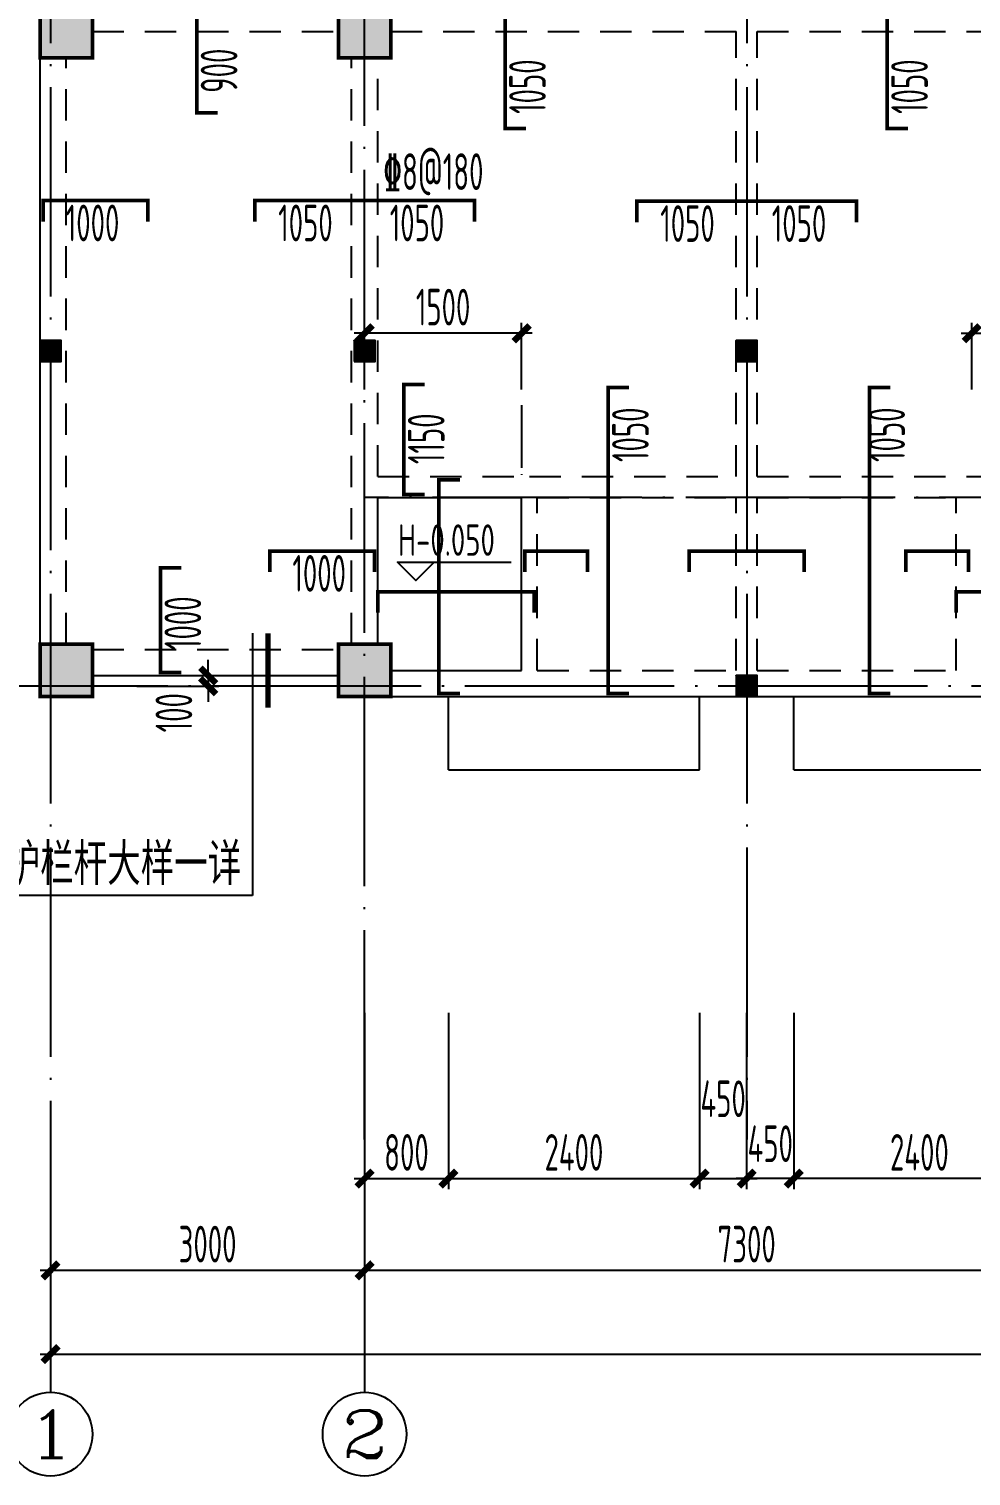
# Model space of a CAD drawing. Extents: x -472319 to -112444, y -516749 to -5704.
# Drawn here: x -302901 to -293900, y -193210 to -179392 of the extents above; entities that cross this region are included whole.
import ezdxf
from ezdxf.enums import TextEntityAlignment as Align

# ---------------------------------------------------------------- set-up
doc = ezdxf.new("R2010")
doc.units = 0
doc.header["$LTSCALE"] = 100
doc.header["$MEASUREMENT"] = 0
for name, pattern in [('3', [5, 3, -2]), ('CENTER', [2, 1.25, -0.25, 0.25, -0.25]), ('DOTE', [2.42, 2, -0.2, 0.02, -0.2])]:
    doc.linetypes.add(name, pattern=pattern)
for name, color, linetype in [('1301', 24, 'Continuous'), ('1305', 1, 'Continuous'), ('1306', 94, 'Continuous'), ('1307', 7, 'Continuous'), ('AXIS', 3, 'Continuous'), ('AXIS_TEXT', 7, 'Continuous'), ('COLUMN', 9, 'Continuous'), ('DIM_IDEN', 3, 'Continuous'), ('DOTE', 1, 'CENTER'), ('PUB_TEXT', 7, 'Continuous'), ('S_BEAM', 4, 'Continuous'), ('S_BEAMDASH', 134, '3'), ('S_CL', 2, 'Continuous'), ('S_HOLE', 253, 'Continuous'), ('坡道', 7, 'Continuous'), ('板标注', 221, 'Continuous')]:
    doc.layers.add(name, color=color, linetype=linetype)
doc.styles.add('_HZTXT', font='txt.shx', dxfattribs={"width": 0.35, "bigfont": 'hztxt.shx'})
doc.styles.add('_TCH_AXIS', font='COMPLEX', dxfattribs={"bigfont": 'GBCBIG'})
doc.styles.add('COMPLEX', font='COMPLEX')
doc.styles.add('HZ', font='tssdeng.shx', dxfattribs={"width": 0.6, "height": 350, "bigfont": 'a.shx'})
doc.styles.get("Standard").update_dxf_attribs({"font": 'tssdeng.shx', "width": 0.6, "bigfont": 'a.shx'})
doc.styles.add('TSSD_Rein', font='Tssdeng.shx', dxfattribs={"width": 0.7, "bigfont": 'hztxt.shx'})
doc.dimstyles.new('DIMN', dxfattribs={"dimtxt": 350, "dimasz": 150, "dimexe": 100, "dimexo": 100, "dimgap": 75, "dimtad": 1, "dimdec": 0, "dimzin": 0, "dimdsep": 46, "dimtxsty": 'HZ', "dimblk": 'ARCHTICK', "dimcen": 0.09, "dimdle": 100, "dimclrd": 3, "dimclre": 3, "dimclrt": 7, "dimazin": 2, "dimtfac": 1, "dimtdec": 0, "dimtmove": 2, "dimatfit": 3, "dimldrblk": 'ARCHTICK', "dimfxl": 1, "dimtolj": 1, "dimtzin": 0, "dimarcsym": 0})

# ---------------------------------------------------------------- blocks, each defined once
blk = doc.blocks.new('_ArchTick')
at = {"color": 0, "linetype": 'ByBlock', "const_width": 0.4}
blk.add_lwpolyline([(-0.5, -0.5), (0.5, 0.5)], dxfattribs=at)
blk = doc.blocks.new('*D993')
at = {"layer": 'AXIS', "color": 3, "lineweight": -2, "transparency": 16777216}
for p, q in [((-302694, -190097), (-302694, -191345)), ((-299694, -190097), (-299694, -191345)), ((-302794, -191245), (-299594, -191245))]:
    blk.add_line(p, q, dxfattribs=at)
at = {"layer": 'Defpoints', "color": 0, "transparency": 16777216}
for p in [(-302694, -189997), (-299694, -189997), (-299694, -191245)]:
    blk.add_point(p, dxfattribs=at)
at = {"layer": 'AXIS', "color": 3, "lineweight": -2, "transparency": 16777216, "xscale": 150, "yscale": 150, "zscale": 150, "rotation": 180}
blk.add_blockref('_ArchTick', (-302694, -191245), dxfattribs=at)
at = {"layer": 'AXIS', "color": 3, "lineweight": -2, "transparency": 16777216, "xscale": 150, "yscale": 150, "zscale": 150}
blk.add_blockref('_ArchTick', (-299694, -191245), dxfattribs=at)
at = {"layer": 'AXIS', "color": 7, "transparency": 16777216, "insert": (-301194, -190995), "char_height": 350, "attachment_point": 5, "style": 'HZ'}
blk.add_mtext('\\A1;3000', dxfattribs=at)
blk = doc.blocks.new('*D994')
at = {"layer": 'AXIS', "color": 3, "lineweight": -2, "transparency": 16777216}
for p, q in [((-299694, -190097), (-299694, -191345)), ((-292394, -190097), (-292394, -191345)), ((-299794, -191245), (-292294, -191245))]:
    blk.add_line(p, q, dxfattribs=at)
at = {"layer": 'Defpoints', "color": 0, "transparency": 16777216}
for p in [(-299694, -189997), (-292394, -189997), (-292394, -191245)]:
    blk.add_point(p, dxfattribs=at)
at = {"layer": 'AXIS', "color": 3, "lineweight": -2, "transparency": 16777216, "xscale": 150, "yscale": 150, "zscale": 150, "rotation": 180}
blk.add_blockref('_ArchTick', (-299694, -191245), dxfattribs=at)
at = {"layer": 'AXIS', "color": 3, "lineweight": -2, "transparency": 16777216, "xscale": 150, "yscale": 150, "zscale": 150}
blk.add_blockref('_ArchTick', (-292394, -191245), dxfattribs=at)
at = {"layer": 'AXIS', "color": 7, "transparency": 16777216, "insert": (-296044, -190995), "char_height": 350, "attachment_point": 5, "style": 'HZ'}
blk.add_mtext('\\A1;7300', dxfattribs=at)
blk = doc.blocks.new('*D1002')
at = {"layer": 'AXIS', "color": 3, "lineweight": -2, "transparency": 16777216}
for p, q in [((-302694, -190097), (-302694, -192145)), ((-242894, -190097), (-242894, -192145)), ((-302794, -192045), (-242794, -192045))]:
    blk.add_line(p, q, dxfattribs=at)
at = {"layer": 'Defpoints', "color": 0, "transparency": 16777216}
for p in [(-302694, -189997), (-242894, -189997), (-242894, -192045)]:
    blk.add_point(p, dxfattribs=at)
at = {"layer": 'AXIS', "color": 3, "lineweight": -2, "transparency": 16777216, "xscale": 150, "yscale": 150, "zscale": 150, "rotation": 180}
blk.add_blockref('_ArchTick', (-302694, -192045), dxfattribs=at)
at = {"layer": 'AXIS', "color": 3, "lineweight": -2, "transparency": 16777216, "xscale": 150, "yscale": 150, "zscale": 150}
blk.add_blockref('_ArchTick', (-242894, -192045), dxfattribs=at)
at = {"layer": 'AXIS', "color": 7, "transparency": 16777216, "insert": (-272794, -191795), "char_height": 350, "attachment_point": 5, "style": 'HZ'}
blk.add_mtext('\\A1;59800', dxfattribs=at)
blk = doc.blocks.new('_AXISO')
blk.add_circle((0, 0), 0.5)
at = {"layer": 'AXIS_TEXT', "style": 'COMPLEX', "width": 1.041667}
blk.add_attdef('A', text='', height=0.56, dxfattribs=at).set_placement((-0.25, -0.28), (0.25, -0.28), align=Align.FIT)
blk = doc.blocks.new('*D965')
at = {"layer": '1301', "color": 3, "lineweight": -2, "transparency": 16777216}
for p, q in [((-295594, -188787), (-295594, -190469)), ((-293194, -188787), (-293194, -190469)), ((-293094, -190369), (-295694, -190369))]:
    blk.add_line(p, q, dxfattribs=at)
at = {"layer": 'Defpoints', "color": 0, "transparency": 16777216}
for p in [(-295594, -188687), (-293194, -188687), (-295594, -190369)]:
    blk.add_point(p, dxfattribs=at)
at = {"layer": '1301', "color": 3, "lineweight": -2, "transparency": 16777216, "xscale": 150, "yscale": 150, "zscale": 150, "rotation": 180}
blk.add_blockref('_ArchTick', (-295594, -190369), dxfattribs=at)
at = {"layer": '1301', "color": 3, "lineweight": -2, "transparency": 16777216, "xscale": 150, "yscale": 150, "zscale": 150}
blk.add_blockref('_ArchTick', (-293194, -190369), dxfattribs=at)
at = {"layer": '1301', "color": 7, "transparency": 16777216, "insert": (-294394, -190119), "char_height": 350, "attachment_point": 5, "style": 'HZ'}
blk.add_mtext('\\A1;2400', dxfattribs=at)
blk = doc.blocks.new('*D966')
at = {"layer": '1301', "color": 3, "lineweight": -2, "transparency": 16777216}
for p, q in [((-296044, -188787), (-296044, -190469)), ((-295594, -188787), (-295594, -190469)), ((-295494, -190369), (-296144, -190369))]:
    blk.add_line(p, q, dxfattribs=at)
at = {"layer": 'Defpoints', "color": 0, "transparency": 16777216}
for p in [(-296044, -188687), (-295594, -188687), (-296044, -190369)]:
    blk.add_point(p, dxfattribs=at)
at = {"layer": '1301', "color": 3, "lineweight": -2, "transparency": 16777216, "xscale": 150, "yscale": 150, "zscale": 150, "rotation": 180}
blk.add_blockref('_ArchTick', (-296044, -190369), dxfattribs=at)
at = {"layer": '1301', "color": 3, "lineweight": -2, "transparency": 16777216, "xscale": 150, "yscale": 150, "zscale": 150}
blk.add_blockref('_ArchTick', (-295594, -190369), dxfattribs=at)
at = {"layer": '1301', "color": 7, "transparency": 16777216, "insert": (-295819, -190036), "char_height": 350, "attachment_point": 5, "style": 'HZ'}
blk.add_mtext('\\A1;450', dxfattribs=at)
blk = doc.blocks.new('*D967')
at = {"layer": '1301', "color": 3, "lineweight": -2, "transparency": 16777216}
for p, q in [((-299694, -188787), (-299694, -190469)), ((-298894, -188787), (-298894, -190469)), ((-299794, -190369), (-298794, -190369))]:
    blk.add_line(p, q, dxfattribs=at)
at = {"layer": 'Defpoints', "color": 0, "transparency": 16777216}
for p in [(-299694, -188687), (-298894, -188687), (-298894, -190369)]:
    blk.add_point(p, dxfattribs=at)
at = {"layer": '1301', "color": 3, "lineweight": -2, "transparency": 16777216, "xscale": 150, "yscale": 150, "zscale": 150, "rotation": 180}
blk.add_blockref('_ArchTick', (-299694, -190369), dxfattribs=at)
at = {"layer": '1301', "color": 3, "lineweight": -2, "transparency": 16777216, "xscale": 150, "yscale": 150, "zscale": 150}
blk.add_blockref('_ArchTick', (-298894, -190369), dxfattribs=at)
at = {"layer": '1301', "color": 7, "transparency": 16777216, "insert": (-299294, -190119), "char_height": 350, "attachment_point": 5, "style": 'HZ'}
blk.add_mtext('\\A1;800', dxfattribs=at)
blk = doc.blocks.new('*D968')
at = {"layer": '1301', "color": 3, "lineweight": -2, "transparency": 16777216}
for p, q in [((-298894, -188787), (-298894, -190469)), ((-296494, -188787), (-296494, -190469)), ((-298994, -190369), (-296394, -190369))]:
    blk.add_line(p, q, dxfattribs=at)
at = {"layer": 'Defpoints', "color": 0, "transparency": 16777216}
for p in [(-298894, -188687), (-296494, -188687), (-296494, -190369)]:
    blk.add_point(p, dxfattribs=at)
at = {"layer": '1301', "color": 3, "lineweight": -2, "transparency": 16777216, "xscale": 150, "yscale": 150, "zscale": 150, "rotation": 180}
blk.add_blockref('_ArchTick', (-298894, -190369), dxfattribs=at)
at = {"layer": '1301', "color": 3, "lineweight": -2, "transparency": 16777216, "xscale": 150, "yscale": 150, "zscale": 150}
blk.add_blockref('_ArchTick', (-296494, -190369), dxfattribs=at)
at = {"layer": '1301', "color": 7, "transparency": 16777216, "insert": (-297694, -190119), "char_height": 350, "attachment_point": 5, "style": 'HZ'}
blk.add_mtext('\\A1;2400', dxfattribs=at)
blk = doc.blocks.new('*D969')
at = {"layer": '1301', "color": 3, "lineweight": -2, "transparency": 16777216}
for p, q in [((-296494, -188787), (-296494, -190469)), ((-296044, -188787), (-296044, -190469)), ((-296594, -190369), (-295944, -190369))]:
    blk.add_line(p, q, dxfattribs=at)
at = {"layer": 'Defpoints', "color": 0, "transparency": 16777216}
for p in [(-296494, -188687), (-296044, -188687), (-296044, -190369)]:
    blk.add_point(p, dxfattribs=at)
at = {"layer": '1301', "color": 3, "lineweight": -2, "transparency": 16777216, "xscale": 150, "yscale": 150, "zscale": 150, "rotation": 180}
blk.add_blockref('_ArchTick', (-296494, -190369), dxfattribs=at)
at = {"layer": '1301', "color": 3, "lineweight": -2, "transparency": 16777216, "xscale": 150, "yscale": 150, "zscale": 150}
blk.add_blockref('_ArchTick', (-296044, -190369), dxfattribs=at)
at = {"layer": '1301', "color": 7, "transparency": 16777216, "insert": (-296269, -189607), "char_height": 350, "attachment_point": 5, "style": 'HZ'}
blk.add_mtext('\\A1;450', dxfattribs=at)
blk = doc.blocks.new('*D1271')
at = {"layer": '1306', "color": 3, "lineweight": -2, "transparency": 16777216}
for p, q in [((-299694, -182836), (-299694, -182198)), ((-298194, -182836), (-298194, -182198)), ((-298094, -182298), (-299794, -182298))]:
    blk.add_line(p, q, dxfattribs=at)
at = {"layer": 'Defpoints', "color": 0, "transparency": 16777216}
for p in [(-299694, -182298), (-299694, -182936), (-298194, -182936)]:
    blk.add_point(p, dxfattribs=at)
at = {"layer": '1306', "color": 3, "lineweight": -2, "transparency": 16777216, "xscale": 150, "yscale": 150, "zscale": 150, "rotation": 180}
blk.add_blockref('_ArchTick', (-299694, -182298), dxfattribs=at)
at = {"layer": '1306', "color": 3, "lineweight": -2, "transparency": 16777216, "xscale": 150, "yscale": 150, "zscale": 150}
blk.add_blockref('_ArchTick', (-298194, -182298), dxfattribs=at)
at = {"layer": '1306', "color": 7, "transparency": 16777216, "insert": (-298944, -182048), "char_height": 350, "attachment_point": 5, "style": 'HZ'}
blk.add_mtext('\\A1;1500', dxfattribs=at)
blk = doc.blocks.new('*D1272')
at = {"layer": '1306', "color": 3, "lineweight": -2, "transparency": 16777216}
for p, q in [((-293894, -182836), (-293894, -182198)), ((-292394, -182836), (-292394, -182198)), ((-293994, -182298), (-292294, -182298))]:
    blk.add_line(p, q, dxfattribs=at)
at = {"layer": 'Defpoints', "color": 0, "transparency": 16777216}
for p in [(-292394, -182298), (-293894, -182936), (-292394, -182936)]:
    blk.add_point(p, dxfattribs=at)
at = {"layer": '1306', "color": 3, "lineweight": -2, "transparency": 16777216, "xscale": 150, "yscale": 150, "zscale": 150, "rotation": 180}
blk.add_blockref('_ArchTick', (-293894, -182298), dxfattribs=at)
at = {"layer": '1306', "color": 3, "lineweight": -2, "transparency": 16777216, "xscale": 150, "yscale": 150, "zscale": 150}
blk.add_blockref('_ArchTick', (-292394, -182298), dxfattribs=at)
at = {"layer": '1306', "color": 7, "transparency": 16777216, "insert": (-293144, -182048), "char_height": 350, "attachment_point": 5, "style": 'HZ'}
blk.add_mtext('\\A1;1500', dxfattribs=at)
blk = doc.blocks.new('*D2509')
at = {"layer": 'Defpoints', "color": 0, "transparency": 16777216}
for p in [(-301969, -185567), (-301969, -185667), (-301188, -185667)]:
    blk.add_point(p, dxfattribs=at)
at = {"layer": 'S_HOLE', "color": 3, "lineweight": -2, "transparency": 16777216}
for p, q in [((-301188, -185567), (-301188, -185417)), ((-301869, -185567), (-301088, -185567)), ((-301188, -185567), (-301188, -185667)), ((-301869, -185667), (-301088, -185667)), ((-301188, -185667), (-301188, -185817))]:
    blk.add_line(p, q, dxfattribs=at)
at = {"layer": 'S_HOLE', "color": 3, "lineweight": -2, "transparency": 16777216, "xscale": 150, "yscale": 150, "zscale": 150}
for p, rotation in [((-301188, -185567), 270), ((-301188, -185667), 90)]:
    blk.add_blockref('_ArchTick', p, dxfattribs=dict(at, rotation=rotation))
at = {"layer": 'S_HOLE', "color": 7, "transparency": 16777216, "insert": (-301516, -185921), "char_height": 350, "attachment_point": 5, "rotation": 90, "style": 'HZ'}
blk.add_mtext('\\A1;100', dxfattribs=at)

msp = doc.modelspace()

# ---------------------------------------------------------------- hatches: boundary and pattern name
at = {"layer": 'COLUMN'}
h = msp.add_hatch(dxfattribs=at)
h.set_pattern_fill('ANSI31', color=0)
h.set_pattern_definition([(45, (-353831.33058, 3171.1076), (-0.08838834765, 0.08838834765), [])])
h.paths.add_polyline_path([(-302793.831, -182566.892), (-302593.831, -182566.892), (-302593.831, -182366.892), (-302793.831, -182366.892)])
h = msp.add_hatch(dxfattribs=at)
h.set_pattern_fill('ANSI31', color=0)
h.set_pattern_definition([(45, (-350831.33058, 3171.1076), (-0.08838834765, 0.08838834765), [])])
h.paths.add_polyline_path([(-299793.831, -182566.892), (-299593.831, -182566.892), (-299593.831, -182366.892), (-299793.831, -182366.892)])
h = msp.add_hatch(dxfattribs=at)
h.set_pattern_fill('ANSI31', color=0)
h.set_pattern_definition([(45, (-347181.33058, 3171.1076), (-0.08838834765, 0.08838834765), [])])
h.paths.add_polyline_path([(-296143.831, -182566.892), (-295943.831, -182566.892), (-295943.831, -182366.892), (-296143.831, -182366.892)])
h = msp.add_hatch(dxfattribs=at)
h.set_pattern_fill('ANSI31', color=0)
h.set_pattern_definition([(45, (-347181.33058, -28.89142), (-0.08838834765, 0.08838834765), [])])
h.paths.add_polyline_path([(-296143.831, -185766.891), (-295943.831, -185766.891), (-295943.831, -185566.891), (-296143.831, -185566.891)])
at = {"layer": 'S_CL'}
h = msp.add_hatch(dxfattribs=at)
h.set_pattern_fill('ANSI31', color=256)
h.set_pattern_definition([(45, (113576.23945, 355910.10849), (-0.088388347648, 0.088388347648), [])])
h.paths.add_polyline_path([(-242793.829, -171266.89), (-242793.829, -170766.89), (-243293.829, -170766.89), (-243293.829, -171266.89)])
h.paths.add_polyline_path([(-242793.829, -177366.891), (-242793.829, -176866.891), (-243293.829, -176866.891), (-243293.829, -177366.891)])
h.paths.add_polyline_path([(-242793.829, -179666.891), (-242793.829, -179166.891), (-243293.829, -179166.891), (-243293.829, -179666.891)])
h.paths.add_polyline_path([(-242793.829, -185766.891), (-242793.829, -185266.891), (-243293.829, -185266.891), (-243293.829, -185766.891)])
h.paths.add_polyline_path([(-245643.829, -171266.89), (-245643.829, -170766.89), (-246143.829, -170766.89), (-246143.829, -171266.89)])
h.paths.add_polyline_path([(-245643.829, -177366.891), (-245643.829, -176866.891), (-246143.829, -176866.891), (-246143.829, -177366.891)])
h.paths.add_polyline_path([(-245643.829, -179666.891), (-245643.829, -179166.891), (-246143.829, -179166.891), (-246143.829, -179666.891)])
h.paths.add_polyline_path([(-245643.829, -185766.891), (-245643.829, -185266.891), (-246143.829, -185266.891), (-246143.829, -185766.891)])
h.paths.add_polyline_path([(-252943.829, -171266.89), (-252943.829, -170766.89), (-253443.829, -170766.89), (-253443.829, -171266.89)])
h.paths.add_polyline_path([(-252943.829, -177366.891), (-252943.829, -176866.891), (-253443.829, -176866.891), (-253443.829, -177366.891)])
h.paths.add_polyline_path([(-252943.829, -179666.891), (-252943.829, -179166.891), (-253443.829, -179166.891), (-253443.829, -179666.891)])
h.paths.add_polyline_path([(-252943.829, -185766.891), (-252943.829, -185266.891), (-253443.829, -185266.891), (-253443.829, -185766.891)])
h.paths.add_polyline_path([(-260243.829, -171266.89), (-260243.829, -170766.89), (-260743.829, -170766.89), (-260743.829, -171266.89)])
h.paths.add_polyline_path([(-260243.829, -177366.891), (-260243.829, -176866.891), (-260743.829, -176866.891), (-260743.829, -177366.891)])
h.paths.add_polyline_path([(-260243.829, -179666.891), (-260243.829, -179166.891), (-260743.829, -179166.891), (-260743.829, -179666.891)])
h.paths.add_polyline_path([(-260243.829, -185766.891), (-260243.829, -185266.891), (-260743.829, -185266.891), (-260743.829, -185766.891)])
h.paths.add_polyline_path([(-267543.829, -171266.89), (-267543.829, -170766.89), (-268043.829, -170766.89), (-268043.829, -171266.89)])
h.paths.add_polyline_path([(-267543.829, -177366.891), (-267543.829, -176866.891), (-268043.829, -176866.891), (-268043.829, -177366.891)])
h.paths.add_polyline_path([(-267543.829, -179666.891), (-267543.829, -179166.891), (-268043.829, -179166.891), (-268043.829, -179666.891)])
h.paths.add_polyline_path([(-267543.829, -185766.891), (-267543.829, -185166.891), (-268043.829, -185166.891), (-268043.829, -185766.891)])
h.paths.add_polyline_path([(-270543.829, -171266.89), (-270543.829, -170766.89), (-271043.829, -170766.89), (-271043.829, -171266.89)])
h.paths.add_polyline_path([(-270543.829, -177366.891), (-270543.829, -176866.891), (-271043.829, -176866.891), (-271043.829, -177366.891)])
h.paths.add_polyline_path([(-277543.831, -171366.89), (-277543.831, -170766.89), (-278043.831, -170766.89), (-278043.831, -171366.89)])
h.paths.add_polyline_path([(-277543.831, -177366.891), (-277543.831, -176866.891), (-278043.831, -176866.891), (-278043.831, -177366.891)])
h.paths.add_polyline_path([(-277543.831, -179666.891), (-277543.831, -179166.891), (-278043.831, -179166.891), (-278043.831, -179666.891)])
h.paths.add_polyline_path([(-277543.831, -185766.891), (-277543.831, -185166.891), (-278043.831, -185166.891), (-278043.831, -185766.891)])
h.paths.add_polyline_path([(-284843.831, -171266.89), (-284843.831, -170766.89), (-285343.831, -170766.89), (-285343.831, -171266.89)])
h.paths.add_polyline_path([(-284843.831, -177366.891), (-284843.831, -176866.891), (-285343.831, -176866.891), (-285343.831, -177366.891)])
h.paths.add_polyline_path([(-284843.831, -179666.891), (-284843.831, -179166.891), (-285343.831, -179166.891), (-285343.831, -179666.891)])
h.paths.add_polyline_path([(-284843.831, -185766.891), (-284843.831, -185266.891), (-285343.831, -185266.891), (-285343.831, -185766.891)])
h.paths.add_polyline_path([(-292143.831, -171266.89), (-292143.831, -170766.89), (-292643.831, -170766.89), (-292643.831, -171266.89)])
h.paths.add_polyline_path([(-292143.831, -177366.891), (-292143.831, -176866.891), (-292643.831, -176866.891), (-292643.831, -177366.891)])
h.paths.add_polyline_path([(-292143.831, -179666.891), (-292143.831, -179166.891), (-292643.831, -179166.891), (-292643.831, -179666.891)])
h.paths.add_polyline_path([(-292143.831, -185766.891), (-292143.831, -185266.891), (-292643.831, -185266.891), (-292643.831, -185766.891)])
h.paths.add_polyline_path([(-299443.831, -171266.89), (-299443.831, -170766.89), (-299943.831, -170766.89), (-299943.831, -171266.89)])
h.paths.add_polyline_path([(-299443.831, -177366.891), (-299443.831, -176866.891), (-299943.831, -176866.891), (-299943.831, -177366.891)])
h.paths.add_polyline_path([(-299443.831, -179666.891), (-299443.831, -179166.891), (-299943.831, -179166.891), (-299943.831, -179666.891)])
h.paths.add_polyline_path([(-299443.831, -185766.891), (-299443.831, -185266.891), (-299943.831, -185266.891), (-299943.831, -185766.891)])
h.paths.add_polyline_path([(-302293.831, -171266.89), (-302293.831, -170766.89), (-302793.831, -170766.89), (-302793.831, -171266.89)])
h.paths.add_polyline_path([(-302293.831, -177366.891), (-302293.831, -176866.891), (-302793.831, -176866.891), (-302793.831, -177366.891)])
h.paths.add_polyline_path([(-302293.831, -179666.891), (-302293.831, -179166.891), (-302793.831, -179166.891), (-302793.831, -179666.891)])
h.paths.add_polyline_path([(-302293.831, -185766.891), (-302293.831, -185266.891), (-302793.831, -185266.891), (-302793.831, -185766.891)])

# ---------------------------------------------------------------- linework, layer by layer
for p, q in [((-298893.829, -186466.891), (-298893.829, -185766.891)), ((-295593.829, -186466.891), (-295593.829, -185766.891)), ((-298893.829, -186466.891), (-296493.829, -186466.891)), ((-295593.829, -186466.891), (-293193.829, -186466.891))]:
    msp.add_line(p, q)
at = {"layer": '1305', "const_width": 35}
for points in [[(-301097.829, -180191.891), (-301297.829, -180191.891), (-301297.829, -175256.89), (-301097.829, -175256.89)], [(-298151.331, -180341.891), (-298351.331, -180341.891), (-298351.331, -176191.891), (-298151.331, -176191.891)], [(-294501.332, -180341.891), (-294701.332, -180341.891), (-294701.332, -176191.891), (-294501.332, -176191.891)], [(-302763.831, -181231.321), (-302763.831, -181031.322), (-301763.831, -181031.322), (-301763.831, -181231.322)], [(-300743.83, -181231.32), (-300743.83, -181031.32), (-298643.83, -181031.321), (-298643.83, -181231.321)], [(-297093.831, -181236.89), (-297093.831, -181036.89), (-294993.831, -181036.891), (-294993.831, -181236.891)], [(-299118.831, -183836.892), (-299318.831, -183836.892), (-299318.831, -182786.891), (-299118.831, -182786.891)], [(-297167.834, -185736.892), (-297367.834, -185736.892), (-297367.834, -182816.891), (-297167.834, -182816.891)], [(-294670.331, -185736.892), (-294870.331, -185736.892), (-294870.331, -182816.891), (-294670.331, -182816.891)], [(-298783.834, -185736.891), (-298983.834, -185736.891), (-298983.834, -183696.892), (-298783.834, -183696.892)], [(-300598.832, -184576.892), (-300598.831, -184376.892), (-299598.831, -184376.892), (-299598.832, -184576.892)], [(-298163.831, -184576.892), (-298163.831, -184376.892), (-297563.831, -184376.892), (-297563.831, -184576.892)], [(-298163.83, -184576.892), (-298163.83, -184376.892), (-297563.83, -184376.892), (-297563.83, -184576.892)], [(-296593.831, -184576.891), (-296593.831, -184376.891), (-295493.831, -184376.892), (-295493.831, -184576.892)], [(-296593.831, -184576.892), (-296593.831, -184376.892), (-295493.831, -184376.892), (-295493.831, -184576.892)], [(-294523.831, -184576.891), (-294523.831, -184376.891), (-293923.831, -184376.892), (-293923.831, -184576.892)], [(-294523.831, -184576.892), (-294523.831, -184376.892), (-293923.831, -184376.892), (-293923.831, -184576.892)], [(-301443.83, -185536.891), (-301643.83, -185536.891), (-301643.83, -184536.891), (-301443.83, -184536.891)], [(-299568.831, -184965.322), (-299568.831, -184765.322), (-298073.831, -184765.322), (-298073.831, -184965.322)], [(-294043.831, -184965.322), (-294043.831, -184765.322), (-290773.831, -184765.322), (-290773.831, -184965.322)]]:
    msp.add_lwpolyline(points, dxfattribs=at)
at = {"layer": 'AXIS'}
for p, q in [((-302693.829, -189997.282), (-302693.829, -192409.578)), ((-299693.829, -189997.282), (-299693.829, -192409.578))]:
    msp.add_line(p, q, dxfattribs=at)
at = {"layer": 'COLUMN', "color": 0}
for points in [[(-302793.831, -182566.892), (-302593.831, -182566.892), (-302593.831, -182366.892), (-302793.831, -182366.892)], [(-299793.831, -182566.892), (-299593.831, -182566.892), (-299593.831, -182366.892), (-299793.831, -182366.892)], [(-296143.831, -182566.892), (-295943.831, -182566.892), (-295943.831, -182366.892), (-296143.831, -182366.892)], [(-296143.831, -185766.891), (-295943.831, -185766.891), (-295943.831, -185566.891), (-296143.831, -185566.891)]]:
    msp.add_lwpolyline(points, close=True, dxfattribs=at)
at = {"layer": 'DIM_IDEN'}
for p, q in [((-300766.5, -185161.345), (-300766.5, -187666.89)), ((-300766.5, -187666.89), (-303532.875, -187666.89))]:
    msp.add_line(p, q, dxfattribs=at)
at = {"layer": 'DIM_IDEN', "const_width": 50}
msp.add_lwpolyline([(-300616.5, -185161.345), (-300616.5, -185871.516)], dxfattribs=at)
at = {"layer": 'DOTE', "linetype": 'DOTE', "ltscale": 10}
for p, q in [((-302693.829, -167847.242), (-302693.829, -189997.282)), ((-299693.829, -189997.282), (-299693.829, -167847.242)), ((-296043.829, -167847.242), (-296043.829, -189997.282)), ((-241385.5, -183867.371), (-299693.829, -183867.371)), ((-241075.018, -185666.89), (-304367.647, -185666.89))]:
    msp.add_line(p, q, dxfattribs=at)
at = {"layer": 'DOTE', "linetype": 'DOTE', "ltscale": 3}
msp.add_line((-298193.831, -182982.696), (-298193.831, -183666.892), dxfattribs=at)
at = {"layer": 'S_BEAM'}
for p, q in [((-302793.831, -185266.891), (-302793.831, -179666.891)), ((-299568.831, -185266.891), (-299568.831, -183866.892)), ((-299568.831, -183866.892), (-298193.831, -183866.892)), ((-298193.831, -185516.891), (-298193.831, -183866.892)), ((-302293.831, -185566.891), (-299943.831, -185566.891)), ((-299443.831, -185516.891), (-298193.831, -185516.891)), ((-299443.831, -185766.891), (-298118.831, -185766.891)), ((-298118.831, -185766.891), (-296043.831, -185766.891)), ((-296043.831, -185766.891), (-293943.831, -185766.891)), ((-293943.831, -185766.891), (-292643.831, -185766.891))]:
    msp.add_line(p, q, dxfattribs=at)
at = {"layer": 'S_BEAMDASH'}
for p, q in [((-302293.831, -179416.891), (-299943.831, -179416.891)), ((-299443.831, -179416.891), (-296143.831, -179416.891)), ((-296143.831, -183666.892), (-296143.831, -179416.891)), ((-295943.831, -179416.891), (-292643.831, -179416.891)), ((-295943.831, -183666.892), (-295943.831, -179416.891)), ((-302543.831, -185266.891), (-302543.831, -179666.891)), ((-299818.831, -183766.892), (-299818.831, -179666.891)), ((-299568.831, -183666.892), (-299568.831, -179666.891)), ((-299818.831, -185266.891), (-299818.831, -183766.892)), ((-299568.831, -183666.892), (-298118.831, -183666.892)), ((-298118.831, -183666.892), (-296143.831, -183666.892)), ((-295943.831, -183666.892), (-293943.831, -183666.892)), ((-293943.831, -183666.892), (-292518.831, -183666.892)), ((-298043.831, -183866.892), (-296143.831, -183866.892)), ((-298043.831, -185516.891), (-298043.831, -183866.892)), ((-296143.831, -185516.891), (-296143.831, -183866.892)), ((-295943.831, -185516.891), (-295943.831, -183866.892)), ((-295943.831, -183866.892), (-294043.831, -183866.892)), ((-294043.831, -185516.891), (-294043.831, -183866.892)), ((-302293.831, -185316.891), (-299943.831, -185316.891)), ((-298043.831, -185516.891), (-296143.831, -185516.891)), ((-295943.831, -185516.891), (-294043.831, -185516.891))]:
    msp.add_line(p, q, dxfattribs=at)
at = {"layer": 'S_CL', "const_width": 35}
for points in [[(-302293.831, -179666.891), (-302293.831, -179166.891), (-302793.831, -179166.891), (-302793.831, -179666.891)], [(-299443.831, -179666.891), (-299443.831, -179166.891), (-299943.831, -179166.891), (-299943.831, -179666.891)], [(-302293.831, -185766.891), (-302293.831, -185266.891), (-302793.831, -185266.891), (-302793.831, -185766.891)], [(-299443.831, -185766.891), (-299443.831, -185266.891), (-299943.831, -185266.891), (-299943.831, -185766.891)]]:
    msp.add_lwpolyline(points, close=True, dxfattribs=at)
at = {"layer": '坡道'}
msp.add_line((-296493.829, -186466.891), (-296493.829, -185766.891), dxfattribs=at)
at = {"layer": '板标注'}
msp.add_lwpolyline([(-299029.193, -184483.322), (-299204.193, -184658.322), (-299379.193, -184483.322), (-298293.259, -184483.322)], dxfattribs=at)

# ---------------------------------------------------------------- block references
at = {"layer": 'AXIS'}
ref = msp.add_blockref('_AXISO', (-302693.829, -192809.578), dxfattribs=dict(at, xscale=800, yscale=800, zscale=800))
ref.add_attrib('A', '1', dxfattribs={"layer": 'AXIS_TEXT', "height": 452.548, "style": '_TCH_AXIS', "width": 2.333333}).set_placement((-302920.103, -193035.852), (-302467.554, -193035.852), align=Align.FIT)
ref = msp.add_blockref('_AXISO', (-299693.829, -192809.578), dxfattribs=dict(at, xscale=800, yscale=800, zscale=800))
ref.add_attrib('A', '2', dxfattribs={"layer": 'AXIS_TEXT', "height": 452.548, "style": '_TCH_AXIS', "width": 1.5}).set_placement((-299920.103, -193035.852), (-299467.554, -193035.852), align=Align.FIT)

# ---------------------------------------------------------------- texts
at = {"layer": '1306', "width": 0.6}
for s, p in [('900', (-300909.43, -180001.891)), ('1050', (-297962.931, -180203.322)), ('1050', (-294312.931, -180203.322)), ('1150', (-298930.431, -183546.892)), ('1050', (-296979.436, -183526.892)), ('1050', (-294531.932, -183526.892)), ('1000', (-301255.43, -185321.891))]:
    msp.add_text(s, height=350, rotation=90, dxfattribs=at).set_placement(p)
for s, p in [('1000', (-302548.831, -181419.722)), ('1050', (-300519.33, -181419.721)), ('1050', (-299453.83, -181419.721)), ('1050', (-296869.331, -181425.292)), ('1050', (-295803.831, -181425.292)), ('1000', (-300383.831, -184765.292))]:
    msp.add_text(s, height=350, dxfattribs=at).set_placement(p)
at = {"layer": '1307', "width": 0.6}
msp.add_text('\x848@180', height=350, dxfattribs=at).set_placement((-299516.33, -180929.721))
at = {"layer": 'PUB_TEXT', "style": '_HZTXT', "width": 0.8}
msp.add_text('防护栏杆大样一详', height=400, dxfattribs=at).set_placement((-303432.875, -187566.89))
at = {"layer": '板标注', "style": 'TSSD_Rein', "width": 0.7}
msp.add_text('H-0.050', height=300, dxfattribs=at).set_placement((-299375.611, -184422.411))

# ---------------------------------------------------------------- dimensions: what is measured, and where the dimension line sits
at = {"layer": '1301', "color": 7}
for base, p1, p2, picture, middle in [((-298893.829, -190368.781), (-299693.829, -188686.539), (-298893.829, -188686.539), '*D967', (-299293.829, -190118.781)), ((-296493.829, -190368.781), (-298893.829, -188686.539), (-296493.829, -188686.539), '*D968', (-297693.829, -190118.781))]:
    dim = msp.add_linear_dim(base=base, p1=p1, p2=p2, angle=180, dimstyle='DIMN', override={"dimfxl": 100}, dxfattribs=at)
    dim.commit()
    dim.dimension.update_dxf_attribs({"geometry": picture, "text_midpoint": middle})
dim = msp.add_linear_dim(base=(-296043.829, -190368.781), p1=(-296493.829, -188686.539), p2=(-296043.829, -188686.539), angle=180, dimstyle='DIMN', override={"dimfxl": 100}, dxfattribs=at)
dim.commit()
dim.dimension.update_dxf_attribs({"geometry": '*D969', "text_midpoint": (-296268.829, -189607), "dimtype": 160})
dim = msp.add_linear_dim(base=(-296043.829, -190368.781), p1=(-295593.829, -188686.539), p2=(-296043.829, -188686.539), dimstyle='DIMN', override={"dimfxl": 100}, dxfattribs=at)
dim.commit()
dim.dimension.update_dxf_attribs({"geometry": '*D966', "text_midpoint": (-295818.829, -190035.5), "dimtype": 160})
dim = msp.add_linear_dim(base=(-295593.829, -190368.781), p1=(-293193.829, -188686.539), p2=(-295593.829, -188686.539), dimstyle='DIMN', override={"dimfxl": 100}, dxfattribs=at)
dim.commit()
dim.dimension.update_dxf_attribs({"geometry": '*D965', "text_midpoint": (-294393.829, -190118.781)})
at = {"layer": '1306', "color": 7}
dim = msp.add_linear_dim(base=(-299693.829, -182298.5), p1=(-298193.831, -182936.391), p2=(-299693.829, -182936.391), dimstyle='DIMN', override={"dimfxl": 100}, dxfattribs=at)
dim.commit()
dim.dimension.update_dxf_attribs({"geometry": '*D1271', "text_midpoint": (-298943.83, -182048.5)})
dim = msp.add_linear_dim(base=(-292393.829, -182298.5), p1=(-293893.827, -182936.391), p2=(-292393.829, -182936.391), angle=180, dimstyle='DIMN', override={"dimfxl": 100}, dxfattribs=at)
dim.commit()
dim.dimension.update_dxf_attribs({"geometry": '*D1272', "text_midpoint": (-293143.828, -182048.5)})
at = {"layer": 'AXIS'}
for p1, p2, distance, picture, middle in [((-302693.829, -189997.282), (-299693.829, -189997.282), -1248, '*D993', (-301193.829, -190995.282)), ((-302693.829, -189997.282), (-242893.829, -189997.282), -2048, '*D1002', (-272793.829, -191795.282)), ((-299693.829, -189997.282), (-292393.829, -189997.282), -1248, '*D994', (-296043.829, -190995.282))]:
    dim = msp.add_aligned_dim(p1=p1, p2=p2, distance=distance, dimstyle='DIMN', dxfattribs=at)
    dim.commit()
    dim.dimension.update_dxf_attribs({"geometry": picture, "text_midpoint": middle})
at = {"layer": 'S_HOLE', "color": 7}
dim = msp.add_linear_dim(base=(-301188.5, -185666.89), p1=(-301969, -185566.891), p2=(-301969, -185666.89), angle=90, dimstyle='DIMN', override={"dimfxl": 100}, dxfattribs=at)
dim.commit()
dim.dimension.update_dxf_attribs({"geometry": '*D2509', "text_midpoint": (-301515.5, -185921), "dimtype": 160})

doc.saveas('drawing.dxf')
